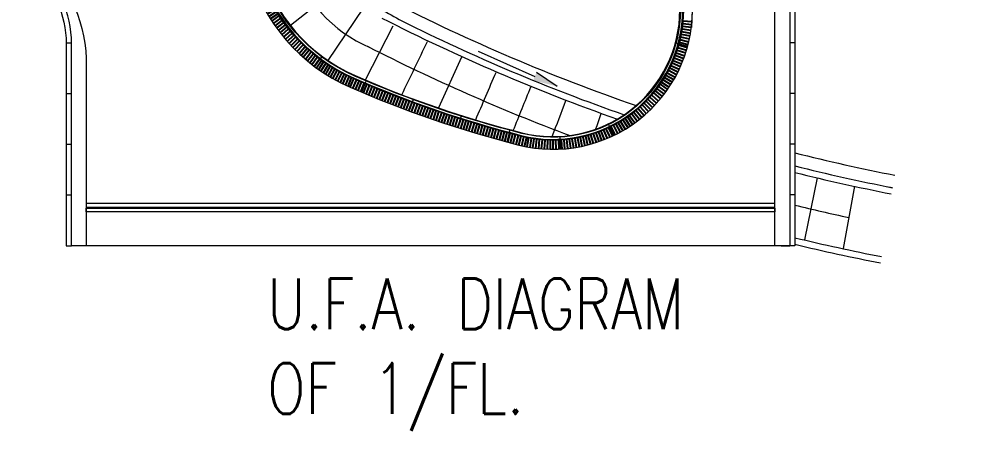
# Model space of a CAD drawing. Header units: millimetres. Extents: x 834140250 to 834644390, y 817877047 to 817987022.
# Drawn here: x 834621293 to 834644031, y 817924694 to 817934429 of the extents above; entities that cross this region are included whole.
import ezdxf

# ---------------------------------------------------------------- set-up
doc = ezdxf.new("R2010")
doc.units = ezdxf.units.MM
doc.header["$LTSCALE"] = 1000
doc.header["$MEASUREMENT"] = 0
for name, color, linetype in [('3B52X-MAGP-P-L001_XB$0$VPA060_Hatch_Drainage', 8, 'Continuous'), ('3B52X-MAGP-P-L001_XB$0$VPA520_Drainage bldg', 8, 'Continuous'), ('VPA040_Text', 3, 'Continuous')]:
    doc.layers.add(name, color=color, linetype=linetype)
doc.layers.add('VPAX', color=7, linetype='Continuous', lineweight=13)
doc.styles.get("Standard").update_dxf_attribs({"font": 'txt.shx', "width": 0.8})

# ---------------------------------------------------------------- blocks, each defined once
blk = doc.blocks.new('*U153')
at = {"layer": '3B52X-MAGP-P-L001_XB$0$VPA520_Drainage bldg'}
blk.add_line((20, 106), (-20, -106), dxfattribs=at)
blk = doc.blocks.new('*U154')
at = {"layer": '3B52X-MAGP-P-L001_XB$0$VPA060_Hatch_Drainage', "color": 0, "linetype": 'ByBlock', "lineweight": -2}
for p, rotation in [((834251063, 817912787), 95.999999999999), ((834251040, 817912587), 92.39999999999904), ((834251049, 817912654), 93.59999999999899), ((834251057, 817912720), 94.79999999999902), ((834250990, 817912325), 87.5999999999991), ((834251005, 817912390), 88.79999999999909), ((834251018, 817912456), 89.99999999999908), ((834251030, 817912521), 91.19999999999904), ((834250938, 817912131), 83.99999999999918), ((834250957, 817912195), 85.19999999999911), ((834250974, 817912260), 86.3999999999991), ((834250850, 817911878), 79.1999999999992), ((834250874, 817911941), 80.39999999999917), ((834250896, 817912004), 81.5999999999992), ((834250918, 817912067), 82.79999999999916), ((834250741, 817911634), 74.39999999999932), ((834250770, 817911694), 75.59999999999931), ((834250798, 817911755), 76.79999999999926), ((834250824, 817911817), 77.99999999999919), ((834250612, 817911400), 69.59999999999933), ((834250646, 817911457), 70.79999999999936), ((834250679, 817911516), 71.99999999999935), ((834250710, 817911575), 73.1999999999993), ((834250463, 817911177), 64.79999999999936), ((834250502, 817911232), 65.99999999999937), ((834250540, 817911287), 67.19999999999935), ((834250576, 817911343), 68.3999999999993), ((834250253, 817910918), 58.79999999999944), ((834250297, 817910968), 59.9999999999994), ((834250340, 817911019), 61.19999999999942), ((834250382, 817911071), 62.39999999999937), ((834250423, 817911123), 63.59999999999938), ((834250016, 817910681), 52.79999999999946), ((834250065, 817910727), 53.99999999999945), ((834250114, 817910773), 55.19999999999943), ((834250161, 817910820), 56.39999999999944), ((834250207, 817910868), 57.59999999999942), ((834249756, 817910471), 46.79999999999942), ((834249810, 817910511), 47.99999999999946), ((834249863, 817910552), 49.19999999999945), ((834249915, 817910594), 50.39999999999942), ((834249966, 817910637), 51.59999999999943), ((834249358, 817910225), 38.39999999999958), ((834249417, 817910257), 39.59999999999954), ((834249476, 817910289), 40.79999999999955), ((834249533, 817910323), 41.9999999999995), ((834249590, 817910359), 43.19999999999951), ((834249646, 817910395), 44.39999999999947), ((834249702, 817910432), 45.59999999999949), ((834248737, 817909980), 26.39999999999965), ((834248802, 817909998), 27.59999999999967), ((834248865, 817910018), 28.79999999999961), ((834248929, 817910040), 29.99999999999961), ((834248992, 817910062), 31.19999999999959), ((834249054, 817910086), 32.39999999999958), ((834249116, 817910111), 33.59999999999955), ((834249178, 817910138), 34.79999999999959), ((834249239, 817910166), 35.99999999999957), ((834249299, 817910195), 37.19999999999955), ((834247346, 817909908), 1.199999999999959), ((834247412, 817909897), 2.399999999999955), ((834247478, 817909888), 3.599999999999902), ((834247545, 817909880), 4.799999999999903), ((834247611, 817909874), 5.999999999999843), ((834247678, 817909869), 7.199999999999878), ((834247745, 817909866), 8.399999999999865), ((834247811, 817909863), 9.599999999999905), ((834247878, 817909863), 10.79999999999985), ((834247945, 817909863), 11.99999999999986), ((834248012, 817909865), 13.19999999999983), ((834248079, 817909869), 14.39999999999988), ((834248146, 817909874), 15.59999999999985), ((834248212, 817909880), 16.79999999999985), ((834248279, 817909888), 17.99999999999982), ((834248345, 817909897), 19.19999999999978), ((834248411, 817909907), 20.39999999999977), ((834248477, 817909919), 21.59999999999973), ((834248542, 817909932), 22.79999999999972), ((834248608, 817909946), 23.99999999999965), ((834248673, 817909962), 25.19999999999968)]:
    blk.add_blockref('*U153', p, dxfattribs=dict(at, rotation=rotation))
blk.add_blockref('*U153', (834247280, 817909920), dxfattribs=at)
blk = doc.blocks.new('*U155')
at = {"layer": '3B52X-MAGP-P-L001_XB$0$VPA520_Drainage bldg'}
blk.add_line((-43, -99), (43, 99), dxfattribs=at)
blk = doc.blocks.new('*U156')
at = {"layer": '3B52X-MAGP-P-L001_XB$0$VPA060_Hatch_Drainage', "color": 0, "linetype": 'ByBlock', "lineweight": -2}
blk.add_blockref('*U155', (834243121, 817911322), dxfattribs=at)
for p, rotation in [((834243183, 817911295), 0.1499999999989812), ((834243245, 817911269), 0.2999999999980966), ((834243308, 817911242), 0.4499999999987356), ((834243370, 817911215), 0.5999999999993315), ((834243433, 817911189), 0.7499999999986822), ((834243495, 817911163), 0.89999999999761), ((834243558, 817911137), 1.049999999996805), ((834243621, 817911111), 1.199999999995707), ((834243684, 817911085), 1.349999999995131), ((834243746, 817911059), 1.499999999994698), ((834243809, 817911034), 1.649999999994558), ((834243872, 817911009), 1.799999999994049), ((834243936, 817910984), 1.949999999993603), ((834243999, 817910959), 2.099999999992567), ((834244062, 817910934), 2.249999999991624), ((834244125, 817910909), 2.399999999991296), ((834244189, 817910885), 2.549999999990983), ((834244252, 817910861), 2.699999999990767), ((834244316, 817910837), 2.849999999990231), ((834244379, 817910813), 2.999999999989713), ((834244443, 817910789), 3.149999999989586), ((834244506, 817910765), 3.299999999988536), ((834244570, 817910742), 3.449999999987267), ((834244634, 817910719), 3.599999999986833), ((834244698, 817910695), 3.749999999986991), ((834244762, 817910673), 3.899999999986909), ((834244826, 817910650), 4.049999999986262), ((834244890, 817910627), 4.199999999986109), ((834244954, 817910605), 4.34999999998557), ((834245018, 817910583), 4.499999999984686), ((834245082, 817910560), 4.649999999983754), ((834245146, 817910539), 4.799999999982722), ((834245211, 817910517), 4.949999999982174), ((834245275, 817910495), 5.09999999998164), ((834245340, 817910474), 5.249999999981066), ((834245404, 817910453), 5.399999999980678), ((834245469, 817910431), 5.549999999980102), ((834245533, 817910411), 5.699999999979473), ((834245598, 817910390), 5.849999999978899), ((834245663, 817910369), 5.999999999977997), ((834245727, 817910349), 6.149999999977465), ((834245792, 817910329), 6.299999999977326), ((834245857, 817910309), 6.449999999976745), ((834245922, 817910289), 6.599999999975803), ((834245987, 817910269), 6.749999999975214)]:
    blk.add_blockref('*U155', p, dxfattribs=dict(at, rotation=rotation))
for p, xscale, yscale, zscale, rotation in [((834246052, 817910249), 1.000000000001014, 1.000000000001014, 1.000000000001014, 6.899999999974687), ((834246117, 817910230), 1.000000000001037, 1.000000000001037, 1.000000000001037, 7.04999999997413), ((834246182, 817910211), 1.000000000001043, 1.000000000001043, 1.000000000001043, 7.199999999973993), ((834246247, 817910192), 1.000000000001049, 1.000000000001049, 1.000000000001049, 7.349999999973817), ((834246313, 817910173), 1.000000000001056, 1.000000000001056, 1.000000000001056, 7.499999999973647), ((834246378, 817910154), 1.000000000001078, 1.000000000001078, 1.000000000001078, 7.649999999973077), ((834246443, 817910136), 1.000000000001085, 1.000000000001085, 1.000000000001085, 7.799999999973009), ((834246508, 817910117), 1.000000000001091, 1.000000000001091, 1.000000000001091, 7.949999999972827), ((834246574, 817910099), 1.000000000001113, 1.000000000001113, 1.000000000001113, 8.099999999972248), ((834246639, 817910081), 1.000000000001151, 1.000000000001151, 1.000000000001151, 8.249999999971307), ((834246705, 817910063), 1.000000000001188, 1.000000000001188, 1.000000000001188, 8.3999999999703), ((834246770, 817910046), 1.00000000000121, 1.00000000000121, 1.00000000000121, 8.549999999969819), ((834246836, 817910028), 1.000000000001233, 1.000000000001233, 1.000000000001233, 8.699999999969291), ((834246902, 817910011), 1.000000000001239, 1.000000000001239, 1.000000000001239, 8.849999999969125), ((834246967, 817909994), 1.000000000001245, 1.000000000001245, 1.000000000001245, 8.999999999968919), ((834247033, 817909977), 1.000000000001267, 1.000000000001267, 1.000000000001267, 9.149999999968408), ((834247099, 817909960), 1.000000000001305, 1.000000000001305, 1.000000000001305, 9.299999999967422), ((834247165, 817909943), 1.000000000001343, 1.000000000001343, 1.000000000001343, 9.449999999966543), ((834247231, 817909927), 1.00000000000138, 1.00000000000138, 1.00000000000138, 9.599999999965576)]:
    blk.add_blockref('*U155', p, dxfattribs=dict(at, xscale=xscale, yscale=yscale, zscale=zscale, rotation=rotation))
blk = doc.blocks.new('*U157')
at = {"layer": '3B52X-MAGP-P-L001_XB$0$VPA520_Drainage bldg'}
blk.add_line((-89, 60), (89, -60), dxfattribs=at)
blk = doc.blocks.new('*U158')
at = {"layer": '3B52X-MAGP-P-L001_XB$0$VPA060_Hatch_Drainage', "color": 0, "linetype": 'ByBlock', "lineweight": -2}
blk.add_blockref('*U157', (834241426, 817917557), dxfattribs=at)
for p, rotation in [((834241245, 817917287), 4.49999999999863), ((834241280, 817917342), 3.599999999998584), ((834241315, 817917396), 2.699999999998734), ((834241351, 817917451), 1.799999999998909), ((834241388, 817917504), 0.8999999999996349), ((834241116, 817917061), 8.09999999999884), ((834241147, 817917118), 7.199999999998813), ((834241179, 817917175), 6.299999999998831), ((834241212, 817917231), 5.399999999998726), ((834241002, 817916827), 11.69999999999684), ((834241029, 817916886), 10.79999999999734), ((834241057, 817916945), 9.899999999997872), ((834241086, 817917003), 8.999999999998357), ((834240902, 817916587), 15.29999999999482), ((834240925, 817916647), 14.39999999999533), ((834240950, 817916708), 13.4999999999956), ((834240975, 817916768), 12.59999999999611), ((834240837, 817916403), 17.99999999999466), ((834240858, 817916464), 17.09999999999487), ((834240879, 817916526), 16.19999999999487), ((834240764, 817916153), 21.59999999999291), ((834240781, 817916216), 20.69999999999342), ((834240799, 817916278), 19.79999999999392), ((834240817, 817916341), 18.89999999999415), ((834240707, 817915899), 25.19999999999091), ((834240720, 817915963), 24.29999999999167), ((834240734, 817916026), 23.39999999999215), ((834240749, 817916090), 22.49999999999265), ((834240675, 817915706), 27.89999999998885), ((834240685, 817915771), 26.9999999999891), ((834240696, 817915835), 26.09999999998986), ((834240647, 817915448), 31.49999999998765), ((834240652, 817915512), 30.59999999998815), ((834240659, 817915577), 29.69999999998866), ((834240667, 817915642), 28.79999999998862), ((834240636, 817915253), 34.1999999999864), ((834240638, 817915318), 33.29999999998662), ((834240642, 817915383), 32.39999999998714), ((834240634, 817915123), 35.99999999998511), ((834240634, 817915188), 35.09999999998588), ((834240634, 817915058), 36.89999999998436), ((834240635, 817914993), 37.79999999998387), ((834240638, 817914927), 38.69999999998309), ((834240642, 817914863), 39.59999999998233), ((834240646, 817914798), 40.49999999998182), ((834240652, 817914733), 41.39999999998103), ((834240658, 817914668), 42.29999999998054), ((834240666, 817914603), 43.19999999998004), ((834240674, 817914539), 44.09999999997954), ((834240684, 817914475), 44.99999999997929), ((834240695, 817914410), 45.89999999997879), ((834240706, 817914346), 46.7999999999783), ((834240719, 817914283), 47.69999999997779), ((834240733, 817914219), 48.59999999997755), ((834240747, 817914156), 49.49999999997705), ((834240763, 817914092), 50.39999999997682), ((834240780, 817914029), 51.29999999997631), ((834240797, 817913967), 52.19999999997579), ((834240816, 817913904), 53.0999999999753), ((834240835, 817913842), 53.99999999997531), ((834240856, 817913781), 54.89999999997534), ((834240877, 817913719), 55.7999999999751), ((834240900, 817913658), 56.69999999997513), ((834240923, 817913597), 57.59999999997462), ((834240948, 817913537), 58.49999999997439), ((834240973, 817913477), 59.39999999997443), ((834240999, 817913418), 60.29999999997445), ((834241027, 817913359), 61.19999999997447), ((834241055, 817913300), 62.09999999997424), ((834241084, 817913242), 62.99999999997373), ((834241114, 817913184), 63.89999999997323), ((834241145, 817913127), 64.79999999997271), ((834241176, 817913070), 65.69999999997222), ((834241209, 817913014), 66.5999999999717), ((834241242, 817912958), 67.49999999997148), ((834241277, 817912903), 68.39999999997123), ((834241312, 817912848), 69.29999999997098), ((834241348, 817912794), 70.19999999997103), ((834241385, 817912740), 71.09999999997106), ((834241423, 817912687), 71.99999999997081), ((834241462, 817912635), 72.89999999997032), ((834241501, 817912583), 73.79999999996981), ((834241541, 817912532), 74.69999999996932), ((834241582, 817912481), 75.5999999999688), ((834241624, 817912432), 76.4999999999683), ((834241667, 817912382), 77.39999999996832), ((834241710, 817912334), 78.29999999996835), ((834241754, 817912286), 79.19999999996838), ((834241799, 817912239), 80.0999999999684), ((834241845, 817912193), 80.99999999996817), ((834241891, 817912147), 81.89999999996766), ((834241938, 817912102), 82.79999999996768), ((834241986, 817912058), 83.69999999996772), ((834242034, 817912014), 84.59999999996721), ((834242084, 817911972), 85.4999999999667), ((834242133, 817911930), 86.3999999999662), ((834242184, 817911889), 87.29999999996623), ((834242235, 817911848), 88.19999999996598), ((834242287, 817911809), 89.09999999996602), ((834242339, 817911770), 89.99999999996604), ((834242392, 817911732), 90.89999999996553), ((834242445, 817911695), 91.79999999996502), ((834242499, 817911659), 92.69999999996479), ((834242554, 817911624), 93.59999999996481), ((834242609, 817911589), 94.49999999996484), ((834242665, 817911556), 95.39999999996486), ((834242721, 817911523), 96.29999999996461), ((834242778, 817911491), 97.1999999999644), ((834242835, 817911460), 98.0999999999639), ((834242893, 817911430), 98.9999999999634), ((834242951, 817911401), 99.89999999996289), ((834243010, 817911373), 100.7999999999621), ((834243069, 817911345), 101.6999999999616)]:
    blk.add_blockref('*U157', p, dxfattribs=dict(at, rotation=rotation))
blk = doc.blocks.new('GFA_1F')
at = {"layer": 'VPAX', "ltscale": 500}
h = blk.add_hatch(color=253, dxfattribs=at)
h.dxf.hatch_style = 1
h.paths.add_polyline_path([(13955, -21277), (13383, -21134), (13466, -20947)])
at = {"layer": 'VPAX', "color": 253, "ltscale": 500}
for p, q in [((19582, -10500), (19582, -25046)), ((8820, -18910), (7639, -19834)), ((8529, -20667), (9371, -19429)), ((7483, -19768), (7308, -19894)), ((9419, -21120), (10073, -19847)), ((12086, -20443), (13425, -21040)), ((16769, -20249), (16817, -20262)), ((16836, -20267), (17044, -20323)), ((8336, -20635), (8208, -20807)), ((11692, -20589), (11144, -21787)), ((13955, -21277), (13466, -20947)), ((9402, -21214), (9319, -21412)), ((16181, -21388), (16219, -21419)), ((16234, -21432), (16400, -21569)), ((10521, -21656), (10447, -21858)), ((11659, -22046), (11595, -22251)), ((15200, -22243), (15294, -22437)), ((12815, -22383), (12759, -22591)), ((14019, -22547), (14030, -22762)), ((19818, -24908), (20118, -23444)), ((20990, -23641), (20723, -25110)), ((2657, -25046), (2457, -25046)), ((19257, -25046), (19457, -25046))]:
    blk.add_line(p, q, dxfattribs=at)
for points in [[(19457, -25046), (19107, -25046), (19107, -10500, -0.176335), (19850, -8462), (23689, -3886), (23957, -4111), (20118, -8687, 0.176483), (19457, -10503), (19457, -25046)], [(-13177, -6175), (1510, -18499, -0.221693), (2332, -20261), (2332, -25046)], [(13118, -22374, 0.489149), (16857, -19466), (16857, -10571), (15386, -8025, 0.105104), (7554, -15081, 0.479272), (9172, -21022, 0.04057), (13118, -22374)], [(8592, -18195, 0.055344), (9263, -19155, 0.000635), (10273, -19729, 0.03117), (15540, -21950, 0.03117)], [(19582, -23159, 0.012877), (21889, -23673)]]:
    blk.add_lwpolyline(points, format="xyb", dxfattribs=at)
for points in [[(2457, -25046), (2457, -20261, 0.221693), (1591, -18403), (-13096, -6079), (-12968, -5926), (1719, -18250, -0.212159), (2807, -20795), (2807, -25046)], [(15293, -7732, 0.105751), (7312, -14904, 0.479272), (9052, -21297, 0.04057), (13044, -22665, 0.489149), (17157, -19466), (17157, -10491), (15496, -7615), (15310, -7723), (16939, -10544), (16942, -19466, -0.488796), (13097, -22456, -0.04057), (9138, -21100, -0.479882), (7490, -15024, -0.105671), (15400, -7919)], [(15349, -7971, 0.105156), (7502, -15042, 0.479272), (9146, -21082, 0.04057), (13102, -22437, 0.489149), (16922, -19466), (16922, -10571), (16872, -10571), (16872, -19466, -0.489149), (13114, -22388, -0.04057), (9166, -21036, -0.479272), (7542, -15072, -0.105156), (15374, -8015)], [(13118, -22374, 0.489149), (16857, -19466), (16857, -10571), (15386, -8025, 0.105104), (7554, -15081, 0.479272), (9172, -21022, 0.04057), (13118, -22374, 1.000485)]]:
    blk.add_lwpolyline(points, format="xyb", close=True, dxfattribs=at)
for points in [[(16939, -10544), (17157, -10533), (17157, -19279), (17130, -19885), (16918, -19850)], [(2807, -24136), (19107, -24136), (19107, -24046), (2807, -24046), (2807, -24136)], [(2807, -24156), (19107, -24156), (19107, -24246), (2807, -24246), (2807, -24156)]]:
    blk.add_lwpolyline(points, close=True, dxfattribs=at)
for points in [[(7539, -19727), (7499, -19756)], [(2332, -20246), (2457, -20246)], [(19582, -20246), (19457, -20246)], [(8378, -20578), (8348, -20618)], [(9430, -21149), (9410, -21195)], [(2332, -21446), (2457, -21446)], [(10546, -21591), (10528, -21638)], [(19582, -21446), (19457, -21446)], [(11681, -21980), (11666, -22027)], [(15170, -22181), (15192, -22226)], [(12833, -22315), (12820, -22364)], [(14015, -22477), (14018, -22527)], [(2332, -22646), (2457, -22646)], [(19582, -22646), (19457, -22646)], [(2332, -23846), (2457, -23846)], [(19582, -23846), (19457, -23846)], [(2332, -25046), (2457, -25046)], [(19107, -25046), (2807, -25046)], [(19582, -25046), (19457, -25046)]]:
    blk.add_lwpolyline(points, dxfattribs=at)
for centre, radius, start, end in [((10751, -17401), 3200, 146.206, 247.3534), ((30716, 21415), 45643, 242.9876, 250.9588), ((30703, 21368), 46045, 243.0046, 250.5604), ((-4352020, 2095936), 4849024, 334.108579, 334.125069), ((30703, 21368), 46795, 243.0046, 249.4189), ((-2726882, 1157068), 2981941, 336.707437, 336.730956), ((-2527897, 1003769), 2740179, 338.008993, 338.032328), ((-2527329, 937101), 2716301, 339.313009, 339.33229), ((-2493980, 860024), 2659470, 340.624124, 340.632631), ((30716, 21415), 45643, 255.8817, 258.9237), ((30703, 21368), 45895, 255.977, 258.9278), ((30703, 21368), 46045, 256.0236, 258.9278), ((30703, 21368), 46795, 256.252, 257.8524), ((30703, 21368), 47545, 256.473, 259.0004), ((30703, 21368), 47695, 256.5164, 259.0067)]:
    blk.add_arc(centre, radius, start, end, dxfattribs=at)
for name in ['*U158', '*U154', '*U156']:
    blk.add_blockref(name, (-834234025, -817932521), dxfattribs=at)

msp = doc.modelspace()

# ---------------------------------------------------------------- block references
msp.add_blockref('GFA_1F', (834620073.7, 817954117.3))

# ---------------------------------------------------------------- texts
at = {"layer": 'VPA040_Text', "ltscale": 500, "width": 0.8}
for s, p in [('U.F.A. DIAGRAM', (834627165.4, 817927093.9)), ('OF 1/FL.', (834627165.4, 817925093.9))]:
    msp.add_text(s, height=1200, dxfattribs=at).set_placement(p)

doc.saveas('drawing.dxf')
